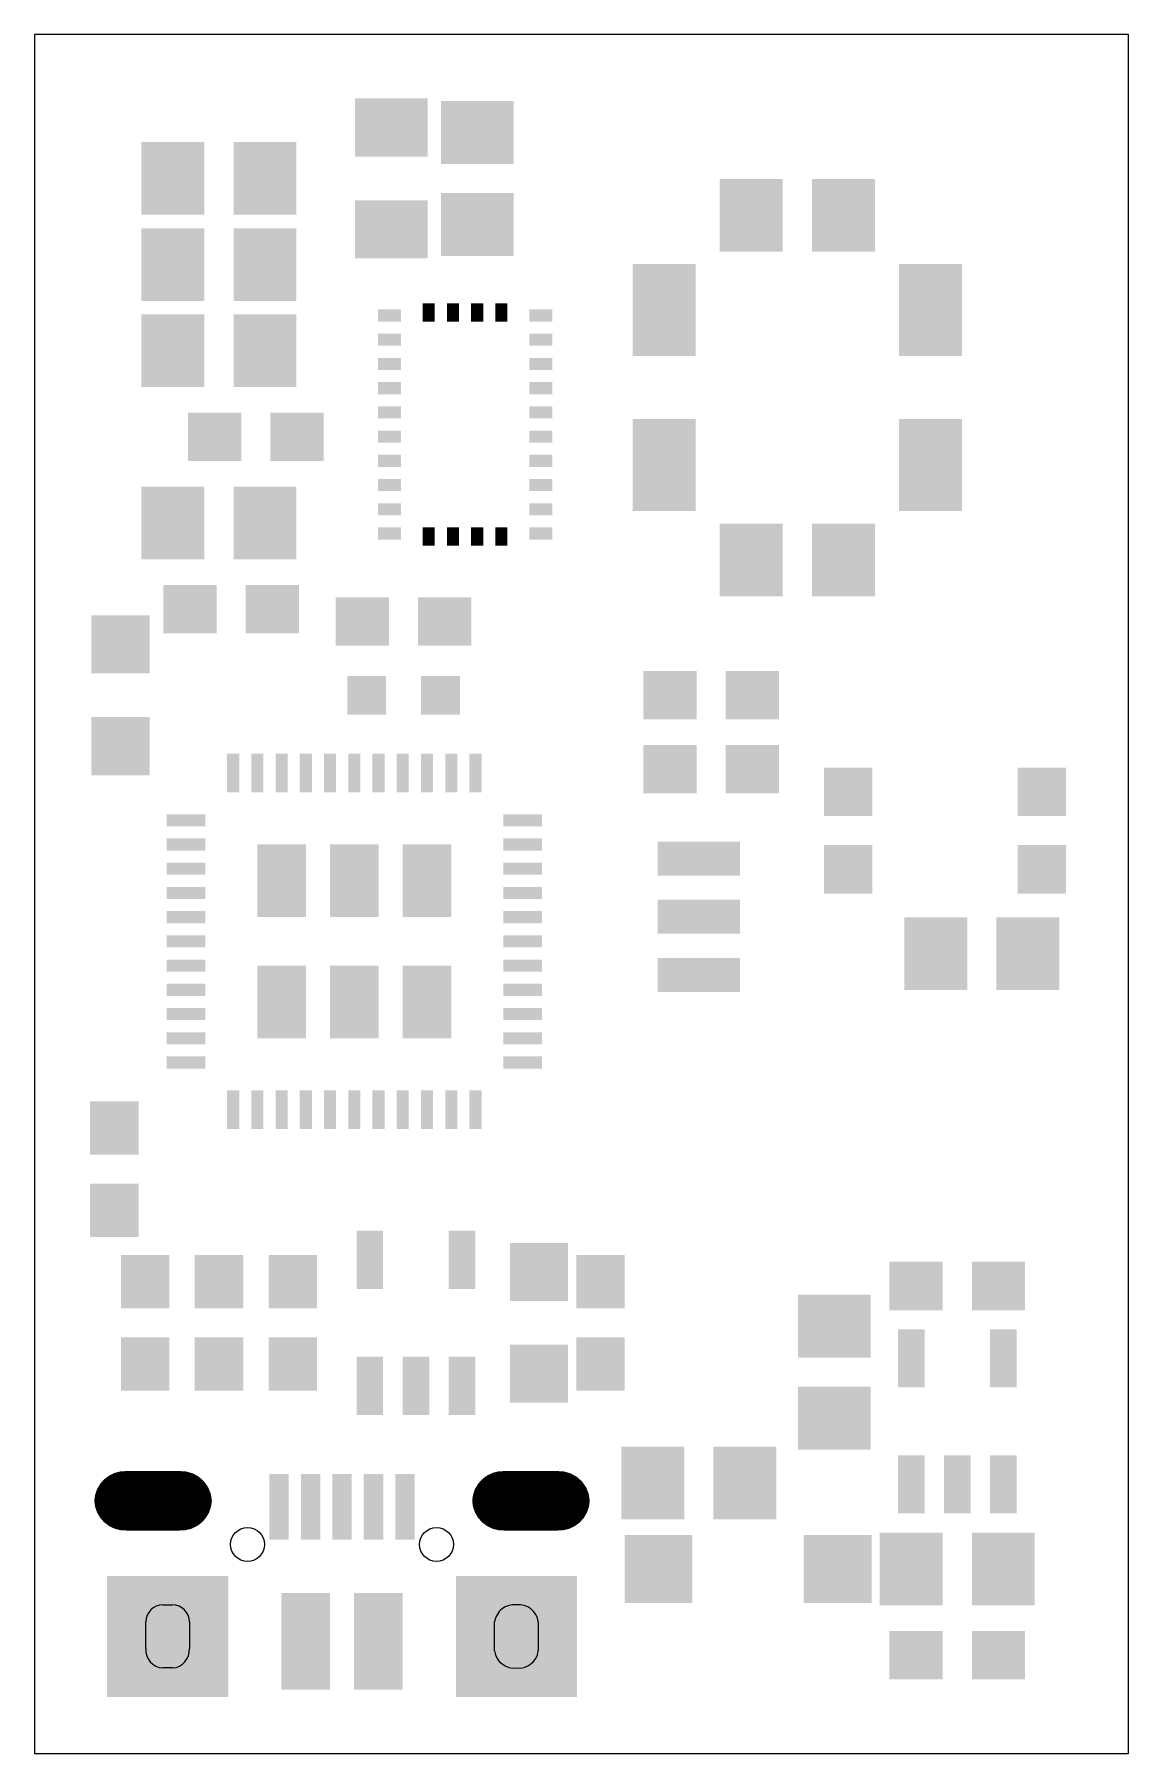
# Model space of a CAD drawing. Extents: x 0 to 22.6, y 0 to 35.5.
import ezdxf

# ---------------------------------------------------------------- set-up
doc = ezdxf.new("R2010")
doc.units = 0
doc.layers.add('20', color=7, linetype='CONTINUOUS')
doc.layers.add('31', color=253, linetype='CONTINUOUS')

# ---------------------------------------------------------------- blocks, each defined once
blk = doc.blocks.new('RECT')
blk.add_solid([(-0.5, -0.5), (0.5, -0.5), (-0.5, 0.5), (0.5, 0.5)])

msp = doc.modelspace()

# ---------------------------------------------------------------- linework, layer by layer
at = {"layer": '20'}
for p, q in [((22.586, 35.484), (0, 35.484)), ((0, 35.484), (0, 0)), ((22.586, 0), (22.586, 35.484)), ((2.65, 3.068), (2.85, 3.068)), ((2.3, 2.168), (2.3, 2.718)), ((3.2, 2.718), (3.2, 2.168)), ((9.5, 2.118), (9.5, 2.718)), ((10.4, 2.718), (10.4, 2.118)), ((2.85, 1.768), (2.65, 1.768)), ((0, 0), (22.586, 0))]:
    msp.add_line(p, q, dxfattribs=at)
for centre in [(4.4, 4.318), (8.3, 4.318)]:
    msp.add_circle(centre, 0.35, dxfattribs=at)
for centre, radius, start, end in [((2.65, 2.718), 0.35, 90, 180), ((2.85, 2.718), 0.35, 0, 90), ((9.9, 2.668), 0.4031, 82.875, 172.875), ((10, 2.668), 0.4031, 7.125, 97.125), ((2.675, 2.143), 0.3758, 176.1859, 266.1859), ((2.825, 2.143), 0.3758, 273.8141, 3.8141), ((9.9, 2.168), 0.4031, 187.125, 277.125), ((10, 2.168), 0.4031, 262.875, 352.875)]:
    msp.add_arc(centre, radius, start, end, dxfattribs=at)
at = {"layer": '31', "const_width": 0.127}
for points in [[(1.4861, 5.6173), (1.4108, 5.5332)], [(1.5763, 5.685), (1.4861, 5.6173)], [(1.6781, 5.7338), (1.5763, 5.685)], [(1.6389, 5.715), (3.2641, 5.715)], [(1.7873, 5.7618), (1.6781, 5.7338)], [(1.9, 5.768), (1.7873, 5.7618)], [(3, 5.768), (1.9, 5.768)], [(3.1286, 5.7591), (3, 5.768)], [(3.252, 5.7219), (3.1286, 5.7591)], [(3.364, 5.6581), (3.252, 5.7219)], [(3.459, 5.5711), (3.364, 5.6581)], [(9.2861, 5.6173), (9.2108, 5.5332)], [(9.3763, 5.685), (9.2861, 5.6173)], [(9.4781, 5.7338), (9.3763, 5.685)], [(9.4389, 5.715), (11.0641, 5.715)], [(9.5873, 5.7618), (9.4781, 5.7338)], [(9.7, 5.768), (9.5873, 5.7618)], [(10.8, 5.768), (9.7, 5.768)], [(10.9286, 5.7591), (10.8, 5.768)], [(11.052, 5.7219), (10.9286, 5.7591)], [(11.164, 5.6581), (11.052, 5.7219)], [(11.259, 5.5711), (11.164, 5.6581)], [(1.3159, 5.3297), (1.3, 5.218)], [(1.3533, 5.4361), (1.3159, 5.3297)], [(1.3174, 5.334), (3.5818, 5.334)], [(1.4108, 5.5332), (1.3533, 5.4361)], [(1.368, 5.461), (3.5338, 5.461)], [(1.4599, 5.588), (3.4405, 5.588)], [(3.5322, 5.465), (3.459, 5.5711)], [(3.58, 5.3453), (3.5322, 5.465)], [(3.6, 5.218), (3.58, 5.3453)], [(9.1159, 5.3297), (9.1, 5.218)], [(9.1533, 5.4361), (9.1159, 5.3297)], [(9.1174, 5.334), (11.3818, 5.334)], [(9.2108, 5.5332), (9.1533, 5.4361)], [(9.1681, 5.461), (11.3338, 5.461)], [(9.2599, 5.588), (11.2405, 5.588)], [(11.3322, 5.465), (11.259, 5.5711)], [(11.38, 5.3453), (11.3322, 5.465)], [(11.4, 5.218), (11.38, 5.3453)], [(1.3, 5.218), (1.3159, 5.1063)], [(1.3016, 5.207), (3.5984, 5.207)], [(1.3159, 5.1063), (1.3533, 4.9999)], [(1.3252, 5.08), (3.5748, 5.08)], [(1.3533, 4.9999), (1.4108, 4.9028)], [(1.3811, 4.953), (3.5189, 4.953)], [(3.4892, 4.9028), (3.5467, 4.9999)], [(3.5467, 4.9999), (3.5841, 5.1063)], [(3.5841, 5.1063), (3.6, 5.218)], [(9.1, 5.218), (9.1159, 5.1063)], [(9.1016, 5.207), (11.3984, 5.207)], [(9.1159, 5.1063), (9.1533, 4.9999)], [(9.1252, 5.08), (11.3748, 5.08)], [(9.1533, 4.9999), (9.2108, 4.9028)], [(9.1811, 4.953), (11.3189, 4.953)], [(11.2892, 4.9028), (11.3467, 4.9999)], [(11.3467, 4.9999), (11.3841, 5.1063)], [(11.3841, 5.1063), (11.4, 5.218)], [(1.4108, 4.9028), (1.4861, 4.8187)], [(1.4796, 4.826), (3.4204, 4.826)], [(1.4861, 4.8187), (1.5763, 4.751)], [(1.5763, 4.751), (1.6781, 4.7022)], [(1.6781, 4.7022), (1.7873, 4.6742)], [(1.6905, 4.699), (3.2095, 4.699)], [(1.7873, 4.6742), (1.9, 4.668)], [(1.9, 4.668), (3, 4.668)], [(3, 4.668), (3.1127, 4.6742)], [(3.1127, 4.6742), (3.2219, 4.7022)], [(3.2219, 4.7022), (3.3237, 4.751)], [(3.3237, 4.751), (3.4139, 4.8187)], [(3.4139, 4.8187), (3.4892, 4.9028)], [(9.2108, 4.9028), (9.2861, 4.8187)], [(9.2796, 4.826), (11.2204, 4.826)], [(9.2861, 4.8187), (9.3763, 4.751)], [(9.3763, 4.751), (9.4781, 4.7022)], [(9.4781, 4.7022), (9.5873, 4.6742)], [(9.4905, 4.699), (11.0095, 4.699)], [(9.5873, 4.6742), (9.7, 4.668)], [(9.7, 4.668), (10.8, 4.668)], [(10.8, 4.668), (10.9127, 4.6742)], [(10.9127, 4.6742), (11.0219, 4.7022)], [(11.0219, 4.7022), (11.1237, 4.751)], [(11.1237, 4.751), (11.2139, 4.8187)], [(11.2139, 4.8187), (11.2892, 4.9028)]]:
    msp.add_lwpolyline(points, dxfattribs=at)
at = {"layer": '31', "const_width": 0.0635}
for points in [[(1.5097, 5.5961, 1), (1.4624, 5.6385)], [(1.5626, 5.7136, 1), (1.5901, 5.6564)], [(1.5954, 5.6596, 1), (1.5573, 5.7104)], [(1.6389, 5.7467, 1), (1.6389, 5.6833)], [(1.6702, 5.7646, 1), (1.6859, 5.703)], [(1.6918, 5.7052, 1), (1.6643, 5.7624)], [(1.7856, 5.7935, 1), (1.7891, 5.7301)], [(1.7952, 5.7311, 1), (1.7795, 5.7926)], [(1.9, 5.7998, 1), (1.9, 5.7363)], [(1.9017, 5.7363, 1), (1.8983, 5.7997)], [(3.0022, 5.7997, 1), (2.9978, 5.7363)], [(3, 5.7363, 1), (3, 5.7998)], [(3.1377, 5.7895, 1), (3.1194, 5.7288)], [(3.1264, 5.7275, 1), (3.1308, 5.7908)], [(3.2677, 5.7495, 1), (3.2363, 5.6943)], [(3.2428, 5.6915, 1), (3.2611, 5.7523)], [(3.2641, 5.6833, 1), (3.2641, 5.7467)], [(3.3854, 5.6815, 1), (3.3425, 5.6347)], [(3.3483, 5.6305, 1), (3.3797, 5.6857)], [(9.3097, 5.5961, 1), (9.2624, 5.6385)], [(9.3626, 5.7136, 1), (9.3901, 5.6564)], [(9.3954, 5.6596, 1), (9.3573, 5.7104)], [(9.4389, 5.7467, 1), (9.4389, 5.6833)], [(9.4702, 5.7646, 1), (9.4859, 5.703)], [(9.4918, 5.7052, 1), (9.4643, 5.7624)], [(9.5856, 5.7935, 1), (9.5891, 5.7301)], [(9.5952, 5.7311, 1), (9.5795, 5.7926)], [(9.7, 5.7998, 1), (9.7, 5.7363)], [(9.7017, 5.7363, 1), (9.6983, 5.7997)], [(10.8022, 5.7997, 1), (10.7978, 5.7363)], [(10.8, 5.7363, 1), (10.8, 5.7998)], [(10.9377, 5.7895, 1), (10.9194, 5.7288)], [(10.9264, 5.7275, 1), (10.9308, 5.7908)], [(11.0677, 5.7495, 1), (11.0363, 5.6943)], [(11.0428, 5.6915, 1), (11.0611, 5.7523)], [(11.0641, 5.6833, 1), (11.0641, 5.7467)], [(11.1854, 5.6815, 1), (11.1425, 5.6347)], [(11.1483, 5.6305, 1), (11.1797, 5.6857)], [(1.286, 5.3402, 1), (1.3459, 5.3192)], [(1.3474, 5.3252, 1), (1.2845, 5.3342)], [(1.3174, 5.3658, 1), (1.3174, 5.3023)], [(1.326, 5.4523, 1), (1.3807, 5.42)], [(1.3833, 5.4256, 1), (1.3234, 5.4467)], [(1.368, 5.4928, 1), (1.368, 5.4293)], [(1.3871, 5.5544, 1), (1.4344, 5.5121)], [(1.4381, 5.5171, 1), (1.3835, 5.5494)], [(1.4599, 5.6197, 1), (1.4599, 5.5563)], [(1.467, 5.6427, 1), (1.5051, 5.5919)], [(3.4851, 5.5891, 1), (3.4328, 5.553)], [(3.4375, 5.5476, 1), (3.4804, 5.5945)], [(3.4405, 5.5563, 1), (3.4405, 5.6197)], [(3.5617, 5.4768, 1), (3.5027, 5.4532)], [(3.5061, 5.447, 1), (3.5583, 5.483)], [(3.5338, 5.4293, 1), (3.5338, 5.4928)], [(3.6114, 5.3502, 1), (3.5487, 5.3404)], [(3.5505, 5.3335, 1), (3.6095, 5.3571)], [(3.5818, 5.3023, 1), (3.5818, 5.3658)], [(9.086, 5.3402, 1), (9.1459, 5.3192)], [(9.1474, 5.3252, 1), (9.0845, 5.3342)], [(9.1174, 5.3658, 1), (9.1174, 5.3023)], [(9.126, 5.4523, 1), (9.1807, 5.42)], [(9.1833, 5.4256, 1), (9.1234, 5.4467)], [(9.1681, 5.4928, 1), (9.1681, 5.4293)], [(9.1871, 5.5544, 1), (9.2344, 5.5121)], [(9.2381, 5.5171, 1), (9.1835, 5.5494)], [(9.2599, 5.6197, 1), (9.2599, 5.5563)], [(9.267, 5.6427, 1), (9.3051, 5.5919)], [(11.2851, 5.5891, 1), (11.2328, 5.553)], [(11.2375, 5.5476, 1), (11.2804, 5.5945)], [(11.2405, 5.5563, 1), (11.2405, 5.6197)], [(11.3617, 5.4768, 1), (11.3027, 5.4532)], [(11.3061, 5.447, 1), (11.3583, 5.483)], [(11.3338, 5.4293, 1), (11.3338, 5.4928)], [(11.4114, 5.3502, 1), (11.3487, 5.3404)], [(11.3505, 5.3335, 1), (11.4095, 5.3571)], [(11.3818, 5.3023, 1), (11.3818, 5.3658)], [(1.3314, 5.2225, 1), (1.2686, 5.2135)], [(1.2686, 5.2225, 1), (1.3314, 5.2135)], [(1.3016, 5.2387, 1), (1.3016, 5.1753)], [(1.3459, 5.1168, 1), (1.286, 5.0958)], [(1.2845, 5.1018, 1), (1.3474, 5.1108)], [(1.3252, 5.1117, 1), (1.3252, 5.0483)], [(1.3807, 5.016, 1), (1.326, 4.9837)], [(1.3234, 4.9893, 1), (1.3833, 5.0104)], [(1.3811, 4.9848, 1), (1.3811, 4.9213)], [(3.5167, 5.0104, 1), (3.5766, 4.9893)], [(3.5189, 4.9213, 1), (3.5189, 4.9848)], [(3.574, 4.9837, 1), (3.5193, 5.016)], [(3.5526, 5.1108, 1), (3.6155, 5.1018)], [(3.614, 5.0958, 1), (3.5541, 5.1168)], [(3.6314, 5.2135, 1), (3.5686, 5.2225)], [(3.5686, 5.2131, 1), (3.6314, 5.2229)], [(3.5748, 5.0483, 1), (3.5748, 5.1117)], [(3.5984, 5.1753, 1), (3.5984, 5.2387)], [(9.1314, 5.2225, 1), (9.0686, 5.2135)], [(9.0686, 5.2225, 1), (9.1314, 5.2135)], [(9.1016, 5.2387, 1), (9.1016, 5.1753)], [(9.1459, 5.1168, 1), (9.086, 5.0958)], [(9.0845, 5.1018, 1), (9.1474, 5.1108)], [(9.1252, 5.1117, 1), (9.1252, 5.0483)], [(9.1807, 5.016, 1), (9.126, 4.9837)], [(9.1234, 4.9893, 1), (9.1833, 5.0104)], [(9.1811, 4.9848, 1), (9.1811, 4.9213)], [(11.3167, 5.0104, 1), (11.3766, 4.9893)], [(11.3189, 4.9213, 1), (11.3189, 4.9848)], [(11.374, 4.9837, 1), (11.3193, 5.016)], [(11.3526, 5.1108, 1), (11.4155, 5.1018)], [(11.414, 5.0958, 1), (11.3541, 5.1168)], [(11.4314, 5.2135, 1), (11.3686, 5.2225)], [(11.3686, 5.2131, 1), (11.4314, 5.2229)], [(11.3748, 5.0483, 1), (11.3748, 5.1117)], [(11.3984, 5.1753, 1), (11.3984, 5.2387)], [(1.4344, 4.9239, 1), (1.3871, 4.8816)], [(1.3835, 4.8866, 1), (1.4381, 4.9189)], [(1.4796, 4.8578, 1), (1.4796, 4.7943)], [(1.5051, 4.8441, 1), (1.467, 4.7933)], [(1.4624, 4.7975, 1), (1.5097, 4.8399)], [(1.5901, 4.7796, 1), (1.5626, 4.7224)], [(1.5573, 4.7256, 1), (1.5954, 4.7764)], [(1.6859, 4.733, 1), (1.6702, 4.6714)], [(1.6905, 4.7307, 1), (1.6905, 4.6673)], [(1.6643, 4.6736, 1), (1.6918, 4.7308)], [(1.7891, 4.7059, 1), (1.7856, 4.6425)], [(1.7795, 4.6434, 1), (1.7952, 4.7049)], [(1.9, 4.6997, 1), (1.9, 4.6363)], [(1.8983, 4.6363, 1), (1.9017, 4.6997)], [(2.9983, 4.6997, 1), (3.0017, 4.6363)], [(3, 4.6363, 1), (3, 4.6997)], [(3.1048, 4.7049, 1), (3.1205, 4.6434)], [(3.1144, 4.6425, 1), (3.1109, 4.7059)], [(3.2082, 4.7308, 1), (3.2357, 4.6736)], [(3.2095, 4.6673, 1), (3.2095, 4.7307)], [(3.2298, 4.6714, 1), (3.2141, 4.733)], [(3.3046, 4.7764, 1), (3.3427, 4.7256)], [(3.3374, 4.7224, 1), (3.3099, 4.7796)], [(3.3903, 4.8399, 1), (3.4376, 4.7975)], [(3.433, 4.7933, 1), (3.3949, 4.8441)], [(3.4204, 4.7943, 1), (3.4204, 4.8578)], [(3.4619, 4.9189, 1), (3.5165, 4.8866)], [(3.5129, 4.8816, 1), (3.4656, 4.9239)], [(9.2344, 4.9239, 1), (9.1871, 4.8816)], [(9.1835, 4.8866, 1), (9.2381, 4.9189)], [(9.2796, 4.8578, 1), (9.2796, 4.7943)], [(9.3051, 4.8441, 1), (9.267, 4.7933)], [(9.2624, 4.7975, 1), (9.3097, 4.8399)], [(9.3901, 4.7796, 1), (9.3626, 4.7224)], [(9.3573, 4.7256, 1), (9.3954, 4.7764)], [(9.4859, 4.733, 1), (9.4702, 4.6714)], [(9.4905, 4.7307, 1), (9.4905, 4.6673)], [(9.4643, 4.6736, 1), (9.4918, 4.7308)], [(9.5891, 4.7059, 1), (9.5856, 4.6425)], [(9.5795, 4.6434, 1), (9.5952, 4.7049)], [(9.7, 4.6997, 1), (9.7, 4.6363)], [(9.6983, 4.6363, 1), (9.7017, 4.6997)], [(10.7983, 4.6997, 1), (10.8017, 4.6363)], [(10.8, 4.6363, 1), (10.8, 4.6997)], [(10.9048, 4.7049, 1), (10.9205, 4.6434)], [(10.9144, 4.6425, 1), (10.9109, 4.7059)], [(11.0082, 4.7308, 1), (11.0357, 4.6736)], [(11.0095, 4.6673, 1), (11.0095, 4.7307)], [(11.0298, 4.6714, 1), (11.0141, 4.733)], [(11.1046, 4.7764, 1), (11.1427, 4.7256)], [(11.1374, 4.7224, 1), (11.1099, 4.7796)], [(11.1903, 4.8399, 1), (11.2376, 4.7975)], [(11.233, 4.7933, 1), (11.1949, 4.8441)], [(11.2204, 4.7943, 1), (11.2204, 4.8578)], [(11.2619, 4.9189, 1), (11.3165, 4.8866)], [(11.3129, 4.8816, 1), (11.2656, 4.9239)]]:
    msp.add_lwpolyline(points, format="xyb", dxfattribs=at)

# ---------------------------------------------------------------- block references
at = {"layer": '31'}
for p, xscale, yscale, rotation in [((7.366, 33.562), 1.2, 1.5, 270), ((9.144, 33.462), 1.3, 1.5, 90), ((2.86, 32.512), 1.3, 1.5, 180), ((4.76, 32.512), 1.3, 1.5, 180), ((14.798, 31.75), 1.3, 1.5, 180), ((16.698, 31.75), 1.3, 1.5, 180), ((7.366, 31.462), 1.2, 1.5, 270), ((9.144, 31.562), 1.3, 1.5, 90), ((2.86, 30.734), 1.3, 1.5, 180), ((4.76, 30.734), 1.3, 1.5, 180), ((7.3275, 29.682), 0.25, 0.475, 270), ((8.14, 29.7445), 0.375, 0.25, 270), ((8.64, 29.7445), 0.375, 0.25, 270), ((9.14, 29.7445), 0.375, 0.25, 270), ((9.64, 29.7445), 0.375, 0.25, 270), ((10.4525, 29.682), 0.25, 0.475, 270), ((7.3275, 29.182), 0.25, 0.475, 270), ((10.4525, 29.182), 0.25, 0.475, 270), ((7.3275, 28.682), 0.25, 0.475, 270), ((10.4525, 28.682), 0.25, 0.475, 270), ((7.3275, 28.182), 0.25, 0.475, 270), ((10.4525, 28.182), 0.25, 0.475, 270), ((7.3275, 27.682), 0.25, 0.475, 270), ((10.4525, 27.682), 0.25, 0.475, 270), ((7.3275, 27.182), 0.25, 0.475, 270), ((10.4525, 27.182), 0.25, 0.475, 270), ((7.3275, 26.682), 0.25, 0.475, 270), ((10.4525, 26.682), 0.25, 0.475, 270), ((7.3275, 26.182), 0.25, 0.475, 270), ((10.4525, 26.182), 0.25, 0.475, 270), ((2.86, 25.4), 1.3, 1.5, 180), ((4.76, 25.4), 1.3, 1.5, 180), ((7.3275, 25.682), 0.25, 0.475, 270), ((10.4525, 25.682), 0.25, 0.475, 270), ((7.3275, 25.182), 0.25, 0.475, 270), ((8.14, 25.1195), 0.375, 0.25, 270), ((8.64, 25.1195), 0.375, 0.25, 270), ((9.14, 25.1195), 0.375, 0.25, 270), ((9.64, 25.1195), 0.375, 0.25, 270), ((10.4525, 25.182), 0.25, 0.475, 270), ((14.798, 24.638), 1.3, 1.5, 180), ((16.698, 24.638), 1.3, 1.5, 180), ((4.104, 20.239), 0.8, 0.25, 270), ((4.604, 20.239), 0.8, 0.25, 270), ((5.104, 20.239), 0.8, 0.25, 270), ((5.604, 20.239), 0.8, 0.25, 270), ((6.104, 20.239), 0.8, 0.25, 270), ((6.604, 20.239), 0.8, 0.25, 270), ((7.104, 20.239), 0.8, 0.25, 270), ((7.604, 20.239), 0.8, 0.25, 270), ((8.104, 20.239), 0.8, 0.25, 270), ((8.604, 20.239), 0.8, 0.25, 270), ((9.104, 20.239), 0.8, 0.25, 270), ((10.079, 19.264), 0.8, 0.25, 180), ((10.079, 18.764), 0.8, 0.25, 180), ((13.716, 18.472), 0.7, 1.7, 270), ((10.079, 18.264), 0.8, 0.25, 180), ((10.079, 17.764), 0.8, 0.25, 180), ((10.079, 17.264), 0.8, 0.25, 180), ((13.716, 17.272), 0.7, 1.7, 270), ((10.079, 16.764), 0.8, 0.25, 180), ((10.079, 16.264), 0.8, 0.25, 180), ((13.716, 16.072), 0.7, 1.7, 270), ((10.079, 15.764), 0.8, 0.25, 180), ((10.079, 15.264), 0.8, 0.25, 180), ((10.079, 14.764), 0.8, 0.25, 180), ((10.079, 14.264), 0.8, 0.25, 180), ((4.104, 13.289), 0.8, 0.25, 90), ((4.604, 13.289), 0.8, 0.25, 90), ((5.104, 13.289), 0.8, 0.25, 90), ((5.604, 13.289), 0.8, 0.25, 90), ((6.104, 13.289), 0.8, 0.25, 90), ((6.604, 13.289), 0.8, 0.25, 90), ((7.104, 13.289), 0.8, 0.25, 90), ((7.604, 13.289), 0.8, 0.25, 90), ((8.104, 13.289), 0.8, 0.25, 90), ((8.604, 13.289), 0.8, 0.25, 90), ((9.104, 13.289), 0.8, 0.25, 90), ((10.414, 9.94), 1.2, 1.2, 180), ((16.51, 8.824), 1.3, 1.5, 270), ((10.414, 7.84), 1.2, 1.2, 180), ((16.51, 6.924), 1.3, 1.5, 270), ((12.882, 3.81), 1.4, 1.4, 270), ((16.582, 3.81), 1.4, 1.4, 270)]:
    msp.add_blockref('RECT', p, dxfattribs=dict(at, xscale=xscale, yscale=yscale, rotation=rotation))
for p, xscale, yscale in [((12.998, 29.794), 1.3, 1.9), ((18.498, 29.794), 1.3, 1.9), ((2.86, 28.956), 1.3, 1.5), ((4.76, 28.956), 1.3, 1.5), ((12.998, 26.594), 1.3, 1.9), ((18.498, 26.594), 1.3, 1.9), ((1.778, 22.894), 1.2, 1.2), ((6.858, 21.844), 0.8, 0.8), ((8.382, 21.844), 0.8, 0.8), ((1.778, 20.794), 1.2, 1.2), ((3.129, 19.264), 0.8, 0.25), ((3.129, 18.764), 0.8, 0.25), ((3.129, 18.264), 0.8, 0.25), ((3.129, 17.764), 0.8, 0.25), ((3.129, 17.264), 0.8, 0.25), ((18.608, 16.51), 1.3, 1.5), ((20.508, 16.51), 1.3, 1.5), ((3.129, 16.764), 0.8, 0.25), ((3.129, 16.264), 0.8, 0.25), ((3.129, 15.764), 0.8, 0.25), ((3.129, 15.264), 0.8, 0.25), ((3.129, 14.764), 0.8, 0.25), ((3.129, 14.264), 0.8, 0.25), ((6.924, 10.1901), 0.55, 1.2), ((8.824, 10.1901), 0.55, 1.2), ((18.1, 8.1581), 0.55, 1.2), ((20, 8.1581), 0.55, 1.2), ((6.924, 7.5899), 0.55, 1.2), ((7.874, 7.5899), 0.55, 1.2), ((8.824, 7.5899), 0.55, 1.2), ((12.766, 5.588), 1.3, 1.5), ((14.666, 5.588), 1.3, 1.5), ((18.1, 5.5579), 0.55, 1.2), ((19.05, 5.5579), 0.55, 1.2), ((20, 5.5579), 0.55, 1.2), ((5.05, 5.093), 0.4, 1.35), ((5.7, 5.093), 0.4, 1.35), ((6.35, 5.093), 0.4, 1.35), ((7, 5.093), 0.4, 1.35), ((7.65, 5.093), 0.4, 1.35), ((18.1, 3.81), 1.3, 1.5), ((20, 3.81), 1.3, 1.5), ((2.75, 2.418), 2.5, 2.5), ((9.95, 2.418), 2.5, 2.5)]:
    msp.add_blockref('RECT', p, dxfattribs=dict(at, xscale=xscale, yscale=yscale))
at = {"layer": '31', "xscale": 1.1}
for p in [(3.722, 27.178), (5.422, 27.178), (18.2, 9.652), (19.9, 9.652), (18.2, 2.032), (19.9, 2.032)]:
    msp.add_blockref('RECT', p, dxfattribs=at)
at = {"layer": '31'}
for p, xscale, rotation in [((3.214, 23.622), 1.1, 180), ((4.914, 23.622), 1.1, 180), ((6.77, 23.368), 1.1, 180), ((8.47, 23.368), 1.1, 180), ((13.12, 21.844), 1.1, 180), ((14.82, 21.844), 1.1, 180), ((13.12, 20.32), 1.1, 180), ((14.82, 20.32), 1.1, 180), ((1.651, 12.915), 1.1, 270), ((1.651, 11.215), 1.1, 270), ((2.286, 9.74), 1.1, 90), ((3.81, 9.74), 1.1, 90), ((5.334, 9.74), 1.1, 270), ((11.684, 9.74), 1.1, 90), ((2.286, 8.04), 1.1, 90), ((3.81, 8.04), 1.1, 90), ((5.334, 8.04), 1.1, 270), ((11.684, 8.04), 1.1, 90), ((5.6, 2.318), 2, 90), ((7.1, 2.318), 2, 90)]:
    msp.add_blockref('RECT', p, dxfattribs=dict(at, xscale=xscale, rotation=rotation))
at = {"layer": '31', "rotation": 180}
for p in [(16.796, 19.85), (20.796, 19.85), (16.796, 18.25), (20.796, 18.25)]:
    msp.add_blockref('RECT', p, dxfattribs=at)
at = {"layer": '31', "yscale": 1.5}
for p in [(5.104, 18.014), (6.604, 18.014), (8.104, 18.014), (5.104, 15.514), (6.604, 15.514), (8.104, 15.514)]:
    msp.add_blockref('RECT', p, dxfattribs=at)

doc.saveas('drawing.dxf')
